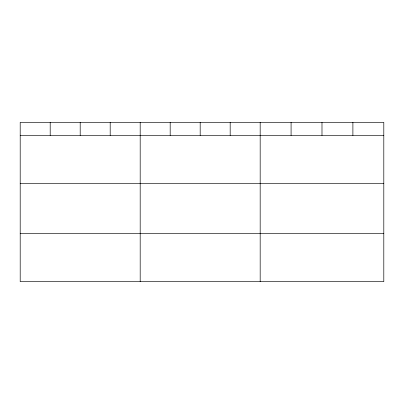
<?xml version="1.0" encoding="UTF-8"?>
<svg xmlns="http://www.w3.org/2000/svg" width="404" height="404" viewBox="0 0 404 404"><rect width="100%" height="100%" fill="white"/><g stroke="black" fill="none" stroke-linecap="round" stroke-linejoin="round"><path stroke-width="0.61" d="M383.8 135.441L383.8 281.623L20.2 281.623L20.2 122.377L383.8 122.377L383.8 135.441L20.2 135.441M20.2 183.679L383.8 183.679M20.2 233.381L383.8 233.381M352.894 122.377L352.894 135.441M321.988 122.377L321.988 135.441M291.082 122.377L291.082 135.441M260.176 122.377L260.176 281.623M230.179 122.377L230.179 135.441M200.182 122.377L200.182 135.441M170.185 122.377L170.185 135.441M140.188 122.377L140.188 281.623M110.191 122.377L110.191 135.441M80.194 122.377L80.194 135.441M50.197 122.377L50.197 135.441"/></g></svg>
